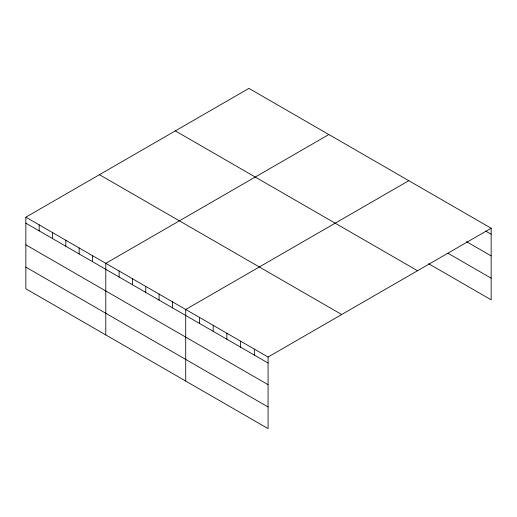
<?xml version="1.0" encoding="UTF-8"?>
<svg xmlns="http://www.w3.org/2000/svg" width="517" height="517" viewBox="0 0 517 517"><rect width="100%" height="100%" fill="white"/><g stroke="black" fill="none" stroke-linecap="round" stroke-linejoin="round"><path stroke-width="0.78" d="M25.85 217.185L268.071 357.027L268.071 428.612L25.85 288.77L25.85 217.185L248.929 88.388L491.15 228.23L491.15 299.815L428.696 263.76M328.864 134.536L105.785 263.334L105.785 334.919M408.798 180.685L185.713 309.476L185.713 381.068M268.071 357.027L491.15 228.23M485.657 231.06L491.15 234.227M466.444 241.607L491.15 255.87M447.916 253.214L491.15 278.172M175.315 130.891L417.536 270.734M99.464 174.681L341.685 314.523M25.85 223.176L268.071 363.024M25.85 244.825L268.071 384.667M25.85 267.121L268.071 406.969M254.345 349.104L254.345 355.095M240.618 341.175L240.618 347.172M226.892 333.252L226.892 339.249M213.166 325.329L213.166 331.326M199.439 317.406L199.439 323.396M172.394 301.786L172.394 307.783M159.068 294.095L159.068 300.093M145.749 286.405L145.749 292.402M132.43 278.715L132.43 284.712M119.104 271.024L119.104 277.015M92.459 255.637L92.459 261.634M79.14 247.947L79.14 253.944M65.814 240.256L65.814 246.254M52.495 232.566L52.495 238.563M39.169 224.876L39.169 230.866"/></g></svg>
